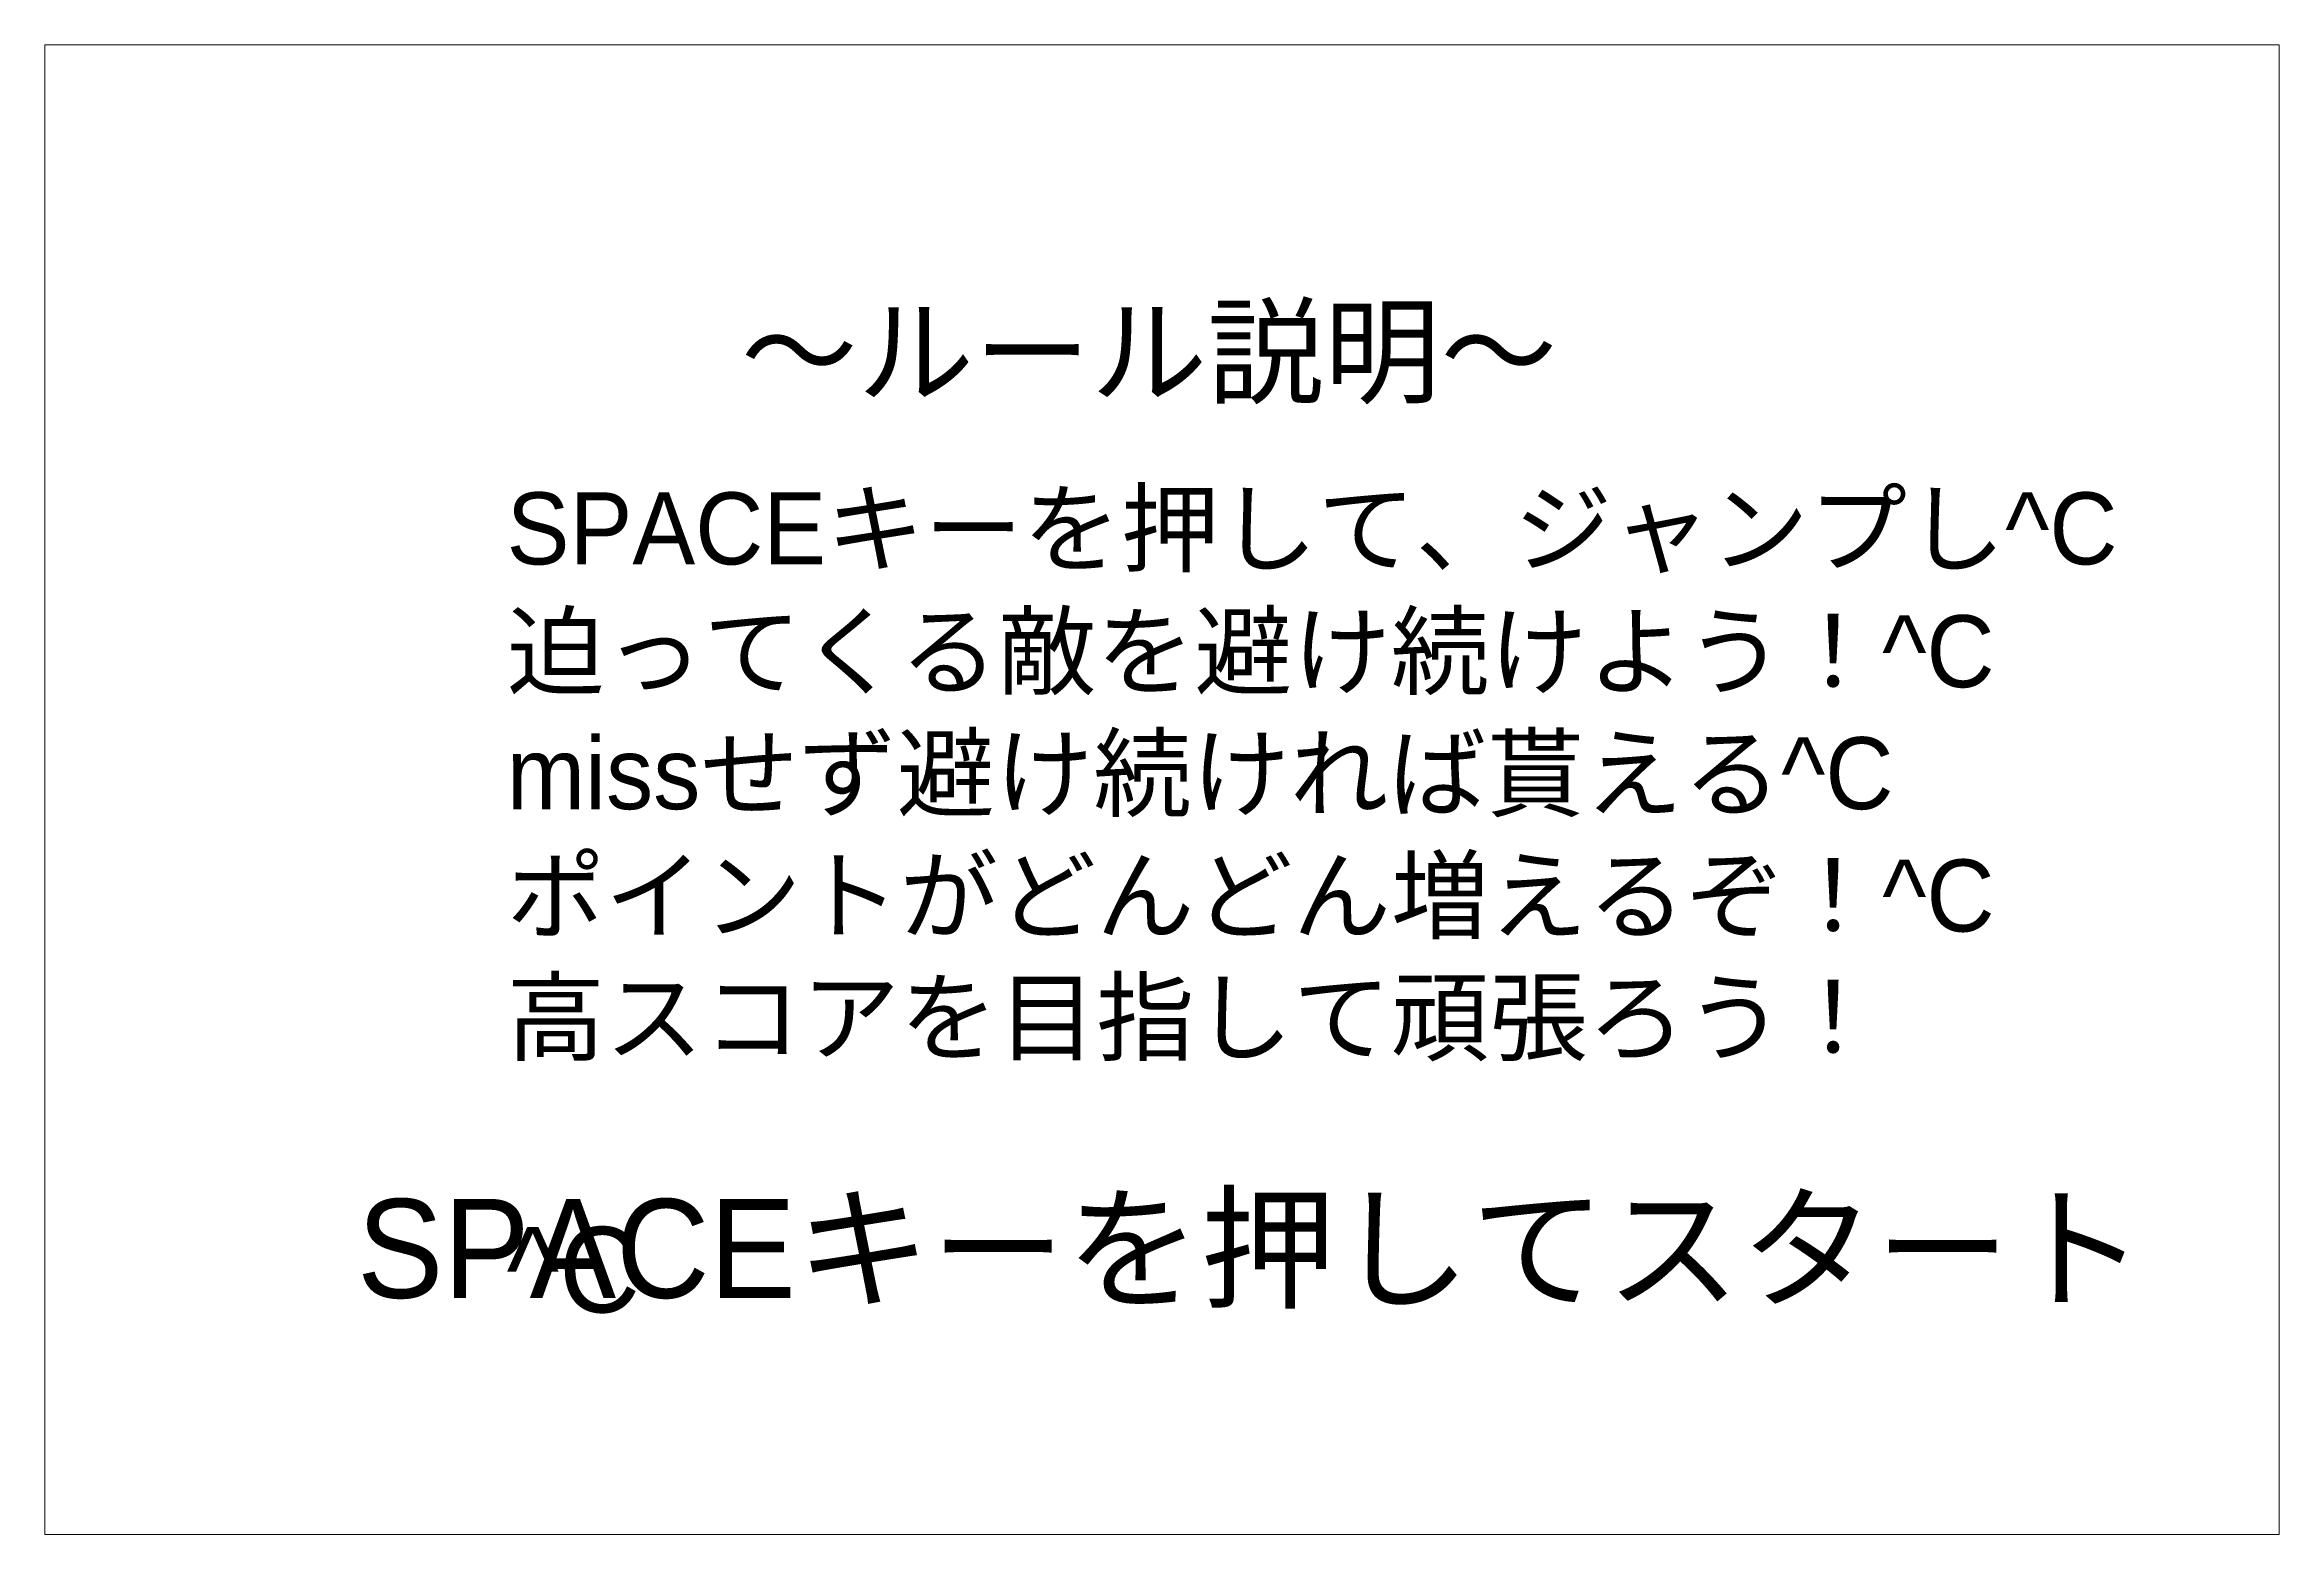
# Model space of a CAD drawing. Header units: millimetres. Extents: x 42 to 623, y -4 to 383.
import ezdxf

# ---------------------------------------------------------------- set-up
doc = ezdxf.new("R2010")
doc.units = ezdxf.units.MM
doc.header["$MEASUREMENT"] = 0
doc.layers.add('レイヤー 1', color=7, linetype='Continuous', lineweight=0)
picture_1 = doc.add_image_def('image1.png', size_in_pixel=(1611, 1000))

msp = doc.modelspace()

# ---------------------------------------------------------------- texts
at = {"layer": 'レイヤー 1', "char_height": 0.2, "attachment_point": 7}
for s, insert in [('\\C18;\\c0;\\FUD Digi Kyokasho N-B|b0|i0|c128;\\H22.229233;\\W1.000000;～\\C250;\\c1382435;ルール説明\\C18;\\c0;～', (223.16, 289.59)), ('\\C242;\\c3348416;\\FMS PGothic|b0|i0|c128;\\H18.732500;\\W1.000000;SPACE\\C18;\\c0;キーを押して、ジャンプし^C', (162.25, 245.68)), ('\\C18;\\c0;\\FMS PGothic|b0|i0|c128;\\H18.732500;\\W1.000000;迫ってくる敵を避け続けよう！^C', (162.25, 213.93)), ('\\C242;\\c2169789;\\FMS PGothic|b0|i0|c128;\\H18.732500;\\W1.000000;miss\\C18;\\c0;せず避け続ければ貰える^C', (162.25, 182.18)), ('\\C18;\\c0;\\FMS PGothic|b0|i0|c128;\\H18.732500;\\W1.000000;ポイントがどんどん増えるぞ！^C', (162.25, 150.43)), ('\\C12;\\c1316324;\\FMS PGothic|b0|i0|c128;\\H18.732500;\\W1.000000;高スコア\\C18;\\c0;を目指して頑張ろう！', (162.25, 118.68)), ('\\C18;\\c0;\\FMS PGothic|b0|i0|c128;\\H25.725967;\\W1.000000;SPACEキーを押してスタート', (123.35, 54.39)), ('\\C18;\\c0;\\FMS PGothic|b0|i0|c128;\\H22.229233;\\W1.000000;^C', (162.25, 53.07))]:
    msp.add_mtext(s, dxfattribs=dict(at, insert=insert))

# ---------------------------------------------------------------- pictures from other files: only their frames are drawn
at = {"layer": 'レイヤー 1'}
image = msp.add_image(picture_1, insert=(42.12, -4.36), size_in_units=(581.1, 387.55), dxfattribs=at)

doc.saveas('drawing.dxf')
